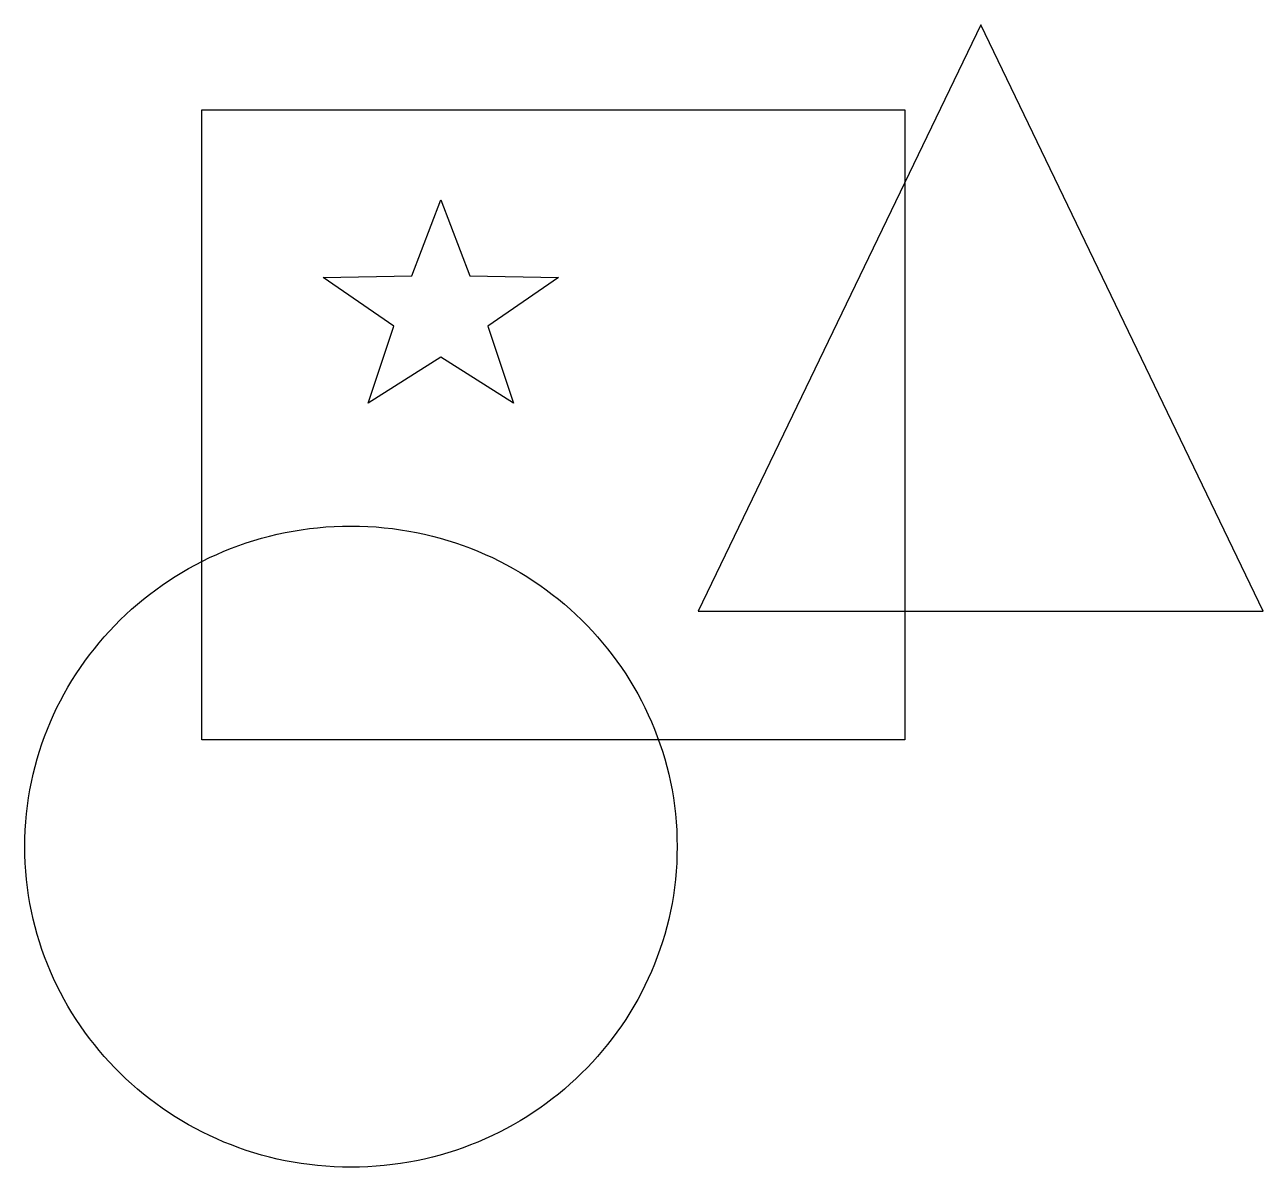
# Model space of a CAD drawing. Header units: millimetres. Extents: x 30 to 250, y 113 to 316.
import ezdxf

# ---------------------------------------------------------------- set-up
doc = ezdxf.new("R2010")
doc.units = ezdxf.units.MM
doc.layers.add('Layer_0', color=7, linetype='CONTINUOUS')

msp = doc.modelspace()

# ---------------------------------------------------------------- linework, layer by layer
at = {"layer": 'Layer_0', "color": 7}
for points in [[(250.22948, 211.875), (200, 316.125), (149.77054, 211.87497)], [(186.5, 189), (61.5, 189), (61.5, 301), (186.5, 301)], [(104, 285), (109.17251, 271.47214), (124.92325, 271.18033), (112.36929, 262.52786), (116.93127, 248.81966), (104, 257), (91.068726, 248.81966), (95.630707, 262.52786), (83.076759, 271.18033), (98.827492, 271.47214)], [(146, 170), (145.98106, 168.5288), (145.92453, 167.06679), (145.83088, 165.6144), (145.70055, 164.17208), (145.53401, 162.74029), (145.33171, 161.31946), (145.0941, 159.91006), (144.82165, 158.51251), (144.5148, 157.12728), (144.17401, 155.75481), (143.79973, 154.39555), (143.39243, 153.04994), (142.95256, 151.71844), (142.48058, 150.40149), (141.97693, 149.09954), (141.44207, 147.81303), (140.87647, 146.54242), (140.28057, 145.28814), (139.65483, 144.05066), (138.99971, 142.83042), (138.31566, 141.62786), (137.60314, 140.44343), (136.86261, 139.27758), (136.09451, 138.13076), (135.29931, 137.00341), (134.47745, 135.89599), (133.62941, 134.80894), (132.75562, 133.74271), (131.85655, 132.69774), (130.93265, 131.67449), (129.98438, 130.6734), (129.01219, 129.69491), (128.01654, 128.73949), (126.99789, 127.80757), (125.95668, 126.8996), (124.89338, 126.01603), (123.80845, 125.15731), (122.70232, 124.32388), (121.57547, 123.5162), (120.42835, 122.73471), (119.26141, 121.97985), (118.07511, 121.25208), (116.8699, 120.55185), (115.64624, 119.87959), (114.40459, 119.23577), (113.1454, 118.62082), (111.86912, 118.0352), (110.57622, 117.47934), (109.26714, 116.95371), (107.94234, 116.45875), (106.60229, 115.99489), (105.24742, 115.56261), (103.87821, 115.16233), (102.4951, 114.79451), (101.09855, 114.4596), (99.689022, 114.15804), (98.266961, 113.89028), (96.832827, 113.65677), (95.387076, 113.45795), (93.930163, 113.29428), (92.462543, 113.16621), (90.984672, 113.07417), (89.497006, 113.01862), (88, 113), (86.502994, 113.01862), (85.015328, 113.07417), (83.537457, 113.16621), (82.069837, 113.29428), (80.612924, 113.45795), (79.167173, 113.65677), (77.733039, 113.89028), (76.310978, 114.15804), (74.901445, 114.4596), (73.504897, 114.79451), (72.121789, 115.16233), (70.752575, 115.56261), (69.397713, 115.99489), (68.057656, 116.45875), (66.732861, 116.95371), (65.423784, 117.47934), (64.130879, 118.0352), (62.854603, 118.62082), (61.59541, 119.23577), (60.353757, 119.87959), (59.130099, 120.55185), (57.924891, 121.25208), (56.73859, 121.97985), (55.57165, 122.73471), (54.424527, 123.5162), (53.297676, 124.32388), (52.191554, 125.15731), (51.106615, 126.01603), (50.043316, 126.8996), (49.002111, 127.80757), (47.983456, 128.73949), (46.987808, 129.69491), (46.01562, 130.6734), (45.06735, 131.67449), (44.143452, 132.69774), (43.244381, 133.74271), (42.370594, 134.80894), (41.522547, 135.89599), (40.700693, 137.00341), (39.90549, 138.13076), (39.137392, 139.27758), (38.396855, 140.44343), (37.684335, 141.62786), (37.000287, 142.83042), (36.345167, 144.05066), (35.71943, 145.28814), (35.123532, 146.54242), (34.557928, 147.81303), (34.023074, 149.09954), (33.519425, 150.40149), (33.047437, 151.71844), (32.607565, 153.04994), (32.200266, 154.39555), (31.825994, 155.75481), (31.485205, 157.12728), (31.178354, 158.51251), (30.905897, 159.91006), (30.66829, 161.31946), (30.465989, 162.74029), (30.299447, 164.17208), (30.169123, 165.6144), (30.075469, 167.06679), (30.018943, 168.5288), (30, 170), (30.018943, 171.4712), (30.075469, 172.93321), (30.169123, 174.3856), (30.299447, 175.82792), (30.465989, 177.25971), (30.66829, 178.68054), (30.905897, 180.08994), (31.178354, 181.48749), (31.485205, 182.87272), (31.825994, 184.24519), (32.200266, 185.60445), (32.607565, 186.95006), (33.047437, 188.28156), (33.519425, 189.59851), (34.023074, 190.90046), (34.557928, 192.18697), (35.123532, 193.45758), (35.71943, 194.71186), (36.345167, 195.94934), (37.000287, 197.16958), (37.684335, 198.37214), (38.396855, 199.55657), (39.137392, 200.72242), (39.90549, 201.86924), (40.700693, 202.99659), (41.522547, 204.10401), (42.370594, 205.19106), (43.244381, 206.25729), (44.143452, 207.30226), (45.06735, 208.32551), (46.01562, 209.3266), (46.987808, 210.30509), (47.983456, 211.26051), (49.002111, 212.19243), (50.043316, 213.1004), (51.106615, 213.98397), (52.191554, 214.84269), (53.297676, 215.67612), (54.424527, 216.4838), (55.57165, 217.26529), (56.73859, 218.02015), (57.924891, 218.74792), (59.130099, 219.44815), (60.353757, 220.12041), (61.59541, 220.76423), (62.854603, 221.37918), (64.130879, 221.9648), (65.423784, 222.52066), (66.732861, 223.04629), (68.057656, 223.54125), (69.397713, 224.00511), (70.752575, 224.43739), (72.121789, 224.83767), (73.504897, 225.20549), (74.901445, 225.5404), (76.310978, 225.84196), (77.733039, 226.10972), (79.167173, 226.34323), (80.612924, 226.54205), (82.069837, 226.70572), (83.537457, 226.83379), (85.015328, 226.92583), (86.502994, 226.98138), (88, 227), (89.497006, 226.98138), (90.984672, 226.92583), (92.462543, 226.83379), (93.930163, 226.70572), (95.387076, 226.54205), (96.832827, 226.34323), (98.266961, 226.10972), (99.689022, 225.84196), (101.09855, 225.5404), (102.4951, 225.20549), (103.87821, 224.83767), (105.24742, 224.43739), (106.60229, 224.00511), (107.94234, 223.54125), (109.26714, 223.04629), (110.57622, 222.52066), (111.86912, 221.9648), (113.1454, 221.37918), (114.40459, 220.76423), (115.64624, 220.12041), (116.8699, 219.44815), (118.07511, 218.74792), (119.26141, 218.02015), (120.42835, 217.26529), (121.57547, 216.4838), (122.70232, 215.67612), (123.80845, 214.84269), (124.89338, 213.98397), (125.95668, 213.1004), (126.99789, 212.19243), (128.01654, 211.26051), (129.01219, 210.30509), (129.98438, 209.3266), (130.93265, 208.32551), (131.85655, 207.30226), (132.75562, 206.25729), (133.62941, 205.19106), (134.47745, 204.10401), (135.29931, 202.99659), (136.09451, 201.86924), (136.86261, 200.72242), (137.60314, 199.55657), (138.31566, 198.37214), (138.99971, 197.16958), (139.65483, 195.94934), (140.28057, 194.71186), (140.87647, 193.45758), (141.44207, 192.18697), (141.97693, 190.90046), (142.48058, 189.59851), (142.95256, 188.28156), (143.39243, 186.95006), (143.79973, 185.60445), (144.17401, 184.24519), (144.5148, 182.87272), (144.82165, 181.48749), (145.0941, 180.08994), (145.33171, 178.68054), (145.53401, 177.25971), (145.70055, 175.82792), (145.83088, 174.3856), (145.92453, 172.93321), (145.98106, 171.4712)]]:
    msp.add_lwpolyline(points, close=True, dxfattribs=at)

doc.saveas('drawing.dxf')
